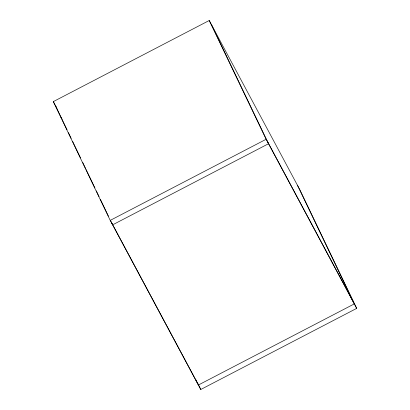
<?xml version="1.0" encoding="UTF-8"?>
<svg xmlns="http://www.w3.org/2000/svg" width="410" height="410" viewBox="0 0 410 410"><rect width="100%" height="100%" fill="white"/><g stroke="black" fill="none" stroke-linecap="round" stroke-linejoin="round"><path stroke-width="0.61" d="M53.315 101.618L209.233 20.5L299.782 189.615L356.685 308.381L200.767 389.5L110.218 220.385L53.315 101.618L55.406 105.529M110.218 220.385L266.136 139.267L209.233 20.5M267.212 140.989L352.979 301.165M266.136 139.267L356.685 308.381M56.913 108.342L55.709 106.087L61.782 118.772M61.039 117.224L62.248 119.479M111.597 222.671L197.056 382.284M297.388 185.146L354.291 303.912L198.373 385.031L195.611 379.265M211.627 24.969L268.529 143.736L112.612 224.854L110.674 220.821M198.004 383.734L200.767 389.5M62.335 119.925L67.03 129.724M68.414 132.609L71.176 138.375M72.555 141.255L80.565 157.978M82.779 162.591L85.541 168.356M86.09 169.509L94.93 187.954M96.314 190.84L99.076 196.605M100.455 199.485L108.465 216.208"/></g></svg>
